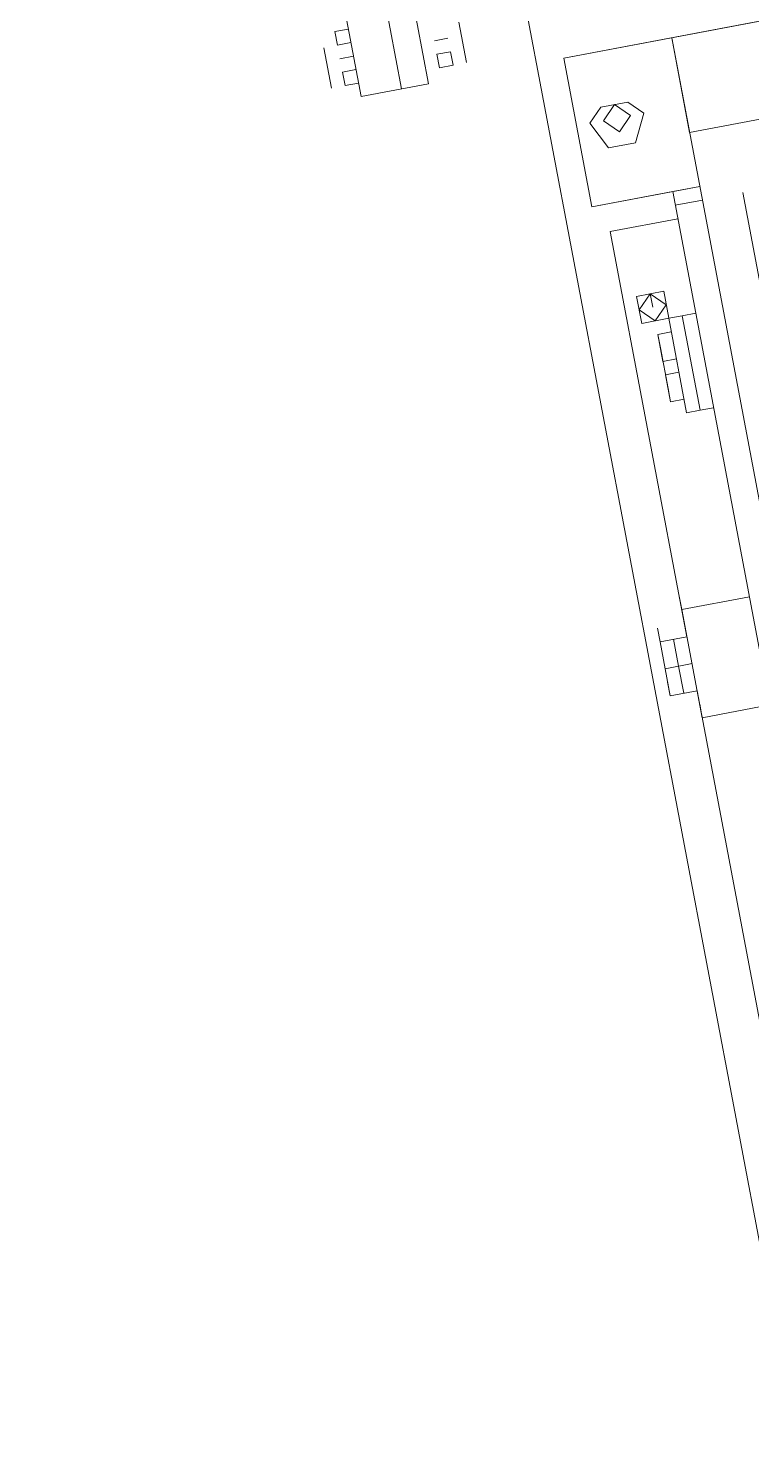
# Model space of a CAD drawing. Extents: x 407440 to 411585, y 6041728 to 6045069.
# Drawn here: x 410399.38 to 410402.4, y 6044256.68 to 6044262.6 of the extents above; entities that cross this region are included whole.
import ezdxf

# ---------------------------------------------------------------- set-up
doc = ezdxf.new("R2010")
doc.units = 0
doc.header["$LTSCALE"] = 5
doc.linetypes.add('foc-TIELINE', pattern=[1.875, 1.25, -0.625])
doc.layers.add('P-PROPOSED-EXISTING-H', color=59, linetype='Continuous')
doc.layers.add('T-TIE', color=201, linetype='foc-TIELINE')

# ---------------------------------------------------------------- blocks, each defined once
blk = doc.blocks.new('P-RIG-877')
at = {"layer": 'T-TIE', "linetype": 'ByBlock', "lineweight": 18}
for points in [[(0.1492, -16.4174), (0.1492, -16.4289), (0.2067, -16.4289), (0.2067, -16.4174), (0.2067, -16.4289), (0.1952, -16.4289), (0.1952, -16.4404), (0.1952, -16.4519), (0.1952, -17.1637), (0.1148, -17.1637), (2.388, -17.1637)], [(-0.2411, -16.6585), (-0.2411, -16.6241), (-0.2411, -16.6356), (0.1148, -16.6356), (0.1148, -16.6241), (0.1148, -17.1178), (0.1148, -17.2555), (0.1148, -16.4863), (0.1148, -16.6126), (0.1033, -16.6126)], [(0.9759, -17.1292), (0.2526, -17.1292)], [(0.2411, -17.1637), (0.2411, -17.1867), (1.0218, -17.1867), (1.0218, -17.1637), (1.0218, -17.1867)], [(0.2526, -17.1637), (0.2526, -17.1867)], [(0.6544, -17.267), (0.6085, -17.267), (0.6085, -17.2441), (0.2641, -17.2441), (0.2641, -17.1867)], [(0.4248, -17.1867), (0.4248, -17.1981), (0.3444, -17.1981), (0.3444, -17.1867)], [(0.574, -17.2441), (0.5855, -17.2441), (0.5855, -17.1867)], [(0.9988, -17.1867), (0.9988, -17.2441), (0.6544, -17.2441), (0.6544, -17.267), (0.6429, -17.267)], [(0.6659, -17.2441), (0.6774, -17.2441), (0.6774, -17.1867)], [(0.4248, -17.1981), (0.4248, -17.2096), (0.3444, -17.2096), (0.3444, -17.1981)], [(0.3559, -17.2211), (0.3674, -17.2211), (0.4018, -17.2211), (0.4133, -17.2211), (0.4133, -17.2096)], [(0.3789, -17.2096), (0.3789, -17.2211), (0.3559, -17.2211), (0.3559, -17.2096)], [(0.3903, -17.2096), (0.3903, -17.2096)], [(0.3903, -17.2096), (0.3903, -17.2211), (0.4133, -17.2211)], [(0.6774, -17.2441), (0.5855, -17.2441), (0.6774, -17.2441)], [(0.6085, -17.2555), (0.6314, -17.2555), (0.6544, -17.2555)], [(0.6314, -17.2555), (0.6314, -17.2555)], [(0.6085, -17.267), (0.597, -17.267)], [(0.0459, -17.2785), (1.9862, -17.2785)], [(0.1033, -17.3359), (0.0689, -17.3359)], [(0.0804, -17.3589), (0.0804, -17.3474)], [(0.0804, -17.3474), (0.0804, -17.3474)], [(0.0804, -17.3589), (0.0804, -17.3589)], [(0.1148, -17.4277), (0.1148, -17.3703), (-0.3444, -17.3703), (-0.3444, -17.4277), (0.1148, -17.4277), (-0.3444, -17.4277)], [(0.1148, -17.3933), (-0.3444, -17.3933)], [(0.0689, -17.4277), (0.0689, -17.4392), (0.0574, -17.4392), (0.0689, -17.4392)], [(0.0574, -17.4277), (0.0574, -17.4392)], [(0.0804, -17.4392), (0.0804, -17.4277)], [(0.0918, -17.4277), (0.0918, -17.4392), (0.1033, -17.4392), (0.1033, -17.4277)], [(0.0804, -17.4392), (0.0804, -17.4392)], [(0.0804, -17.4392), (0.0804, -17.4392)], [(0.1033, -17.4392), (0.0918, -17.4392)], [(0.0689, -17.4507), (0.1033, -17.4507)]]:
    blk.add_lwpolyline(points, dxfattribs=at)
for points in [[(0.2411, -17.1637), (0.2411, -17.1867), (0.2411, -17.2555), (0.1148, -17.2555), (0.2411, -17.2555)], [(0.1952, -17.2326), (0.1722, -17.2441), (0.1607, -17.2326), (0.1607, -17.2096), (0.1722, -17.1981), (0.1952, -17.2096)], [(0.1607, -17.2211), (0.1722, -17.2326), (0.1837, -17.2211), (0.1722, -17.2096)], [(0.1607, -17.2211), (0.1722, -17.2326), (0.1837, -17.2211), (0.1722, -17.2096)], [(0.1607, -17.2211), (0.1722, -17.2326), (0.1837, -17.2211), (0.1722, -17.2096)], [(0.3444, -17.2326), (0.3215, -17.2326), (0.3215, -17.2096), (0.3444, -17.2096)], [(0.3215, -17.2211), (0.3329, -17.2326), (0.3444, -17.2211), (0.3329, -17.2096)], [(0.3215, -17.2211), (0.3329, -17.2211)], [(0.6314, -17.267), (0.6314, -17.2441)], [(0.0918, -17.3474), (0.0918, -17.3589), (0.1033, -17.3589), (0.1033, -17.3474)]]:
    blk.add_lwpolyline(points, close=True, dxfattribs=at)

msp = doc.modelspace()

# ---------------------------------------------------------------- hatches: boundary and pattern name
at = {"layer": 'P-PROPOSED-EXISTING-H'}
h = msp.add_hatch(dxfattribs=at)
h.set_pattern_fill('ANSI31', color=256, scale=3.498392, style=0)
h.set_pattern_definition([(45, (-102.852, 2739.382), (-7.854113246, 7.854113246), [])])
edge = h.paths.add_edge_path()
edge.add_line((410849.5655, 6043843.7666), (410381.5806, 6043755.2579))
edge.add_line((410381.5806, 6043755.2579), (409934.7116, 6043670.7427))
edge.add_line((409934.7116, 6043670.7427), (409814.1057, 6044308.4396))
edge.add_line((409814.1057, 6044308.4396), (410263.9451, 6044377.3752))
edge.add_line((410263.9451, 6044377.3752), (410794.8504, 6044458.7336))
edge.add_line((410794.8504, 6044458.7336), (411169.2731, 6044565.4105))
edge.add_line((411169.2731, 6044565.4105), (411290.0016, 6043927.0651))
edge.add_line((411290.0016, 6043927.0651), (411039.0674, 6043879.6066))
edge.add_arc((410922.4027, 6043977.5543), 152.33, 241.435078, 319.984322, ccw=False)

# ---------------------------------------------------------------- block references
at = {"layer": 'T-TIE', "linetype": 'ByBlock', "xscale": 4.999999999955019, "yscale": 4.999999999955019, "zscale": 4.999999999955019, "rotation": 280.7096999997605}
msp.add_blockref('P-RIG-877', (410486.2804, 6044279.077), dxfattribs=at)

doc.saveas('drawing.dxf')
